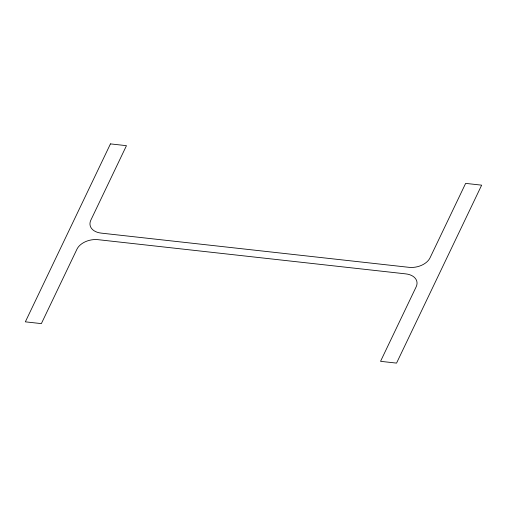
<?xml version="1.0" encoding="UTF-8"?>
<svg xmlns="http://www.w3.org/2000/svg" width="507" height="507" viewBox="0 0 507 507"><rect width="100%" height="100%" fill="white"/><g stroke="black" fill="none" stroke-linecap="round" stroke-linejoin="round"><path stroke-width="0.76" d="M110.45 143.893L25.35 321.837L41.359 323.618L76.975 249.152A16.801 11.046 -12.1 0 1 98.041 239.672L405.822 273.888A16.801 11.046 -12.1 0 1 416.152 286.861L380.542 361.326L396.55 363.107L481.65 185.163L465.641 183.382L430.025 257.848A16.801 11.046 -12.1 0 1 408.959 267.328L101.178 233.112A16.801 11.046 -12.1 0 1 90.848 220.139L126.458 145.674L110.45 143.893"/></g></svg>
